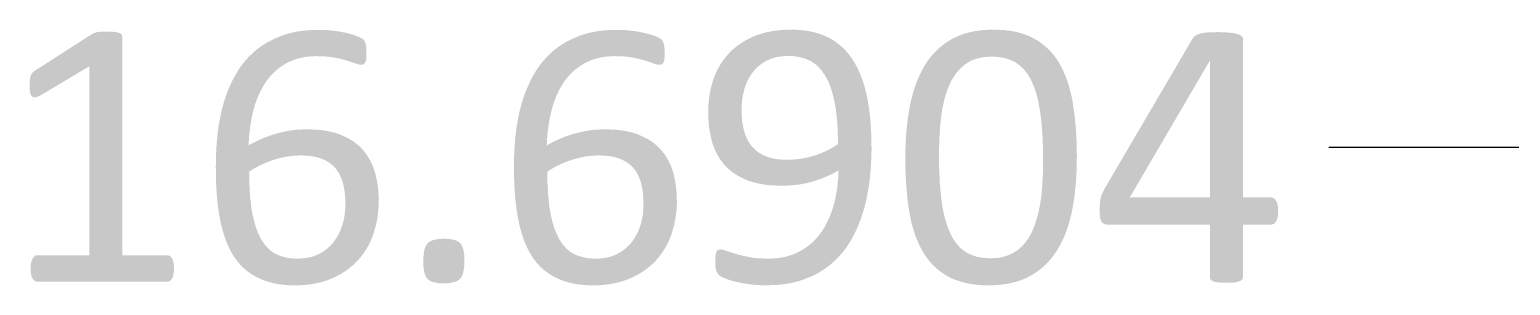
# Model space of a CAD drawing. Header units: inches. Extents: x 79.49066 to 79.49309, y 16.68944 to 16.6915.
# Drawn here: x 79.490657 to 79.4908446, y 16.6903825 to 16.6904149 of the extents above; entities that cross this region are included whole.
import ezdxf

# ---------------------------------------------------------------- set-up
doc = ezdxf.new("R2010")
doc.units = ezdxf.units.IN
doc.header["$MEASUREMENT"] = 0
doc.layers.add('GSLAYER', color=7, linetype='CONTINUOUS')

msp = doc.modelspace()

# ---------------------------------------------------------------- hatches: boundary and pattern name
at = {"layer": 'GSLAYER', "true_color": 0x000000}
for points in [[(79.49066871, 16.69041025), (79.49066871, 16.69041397), (79.49066869, 16.69041411), (79.49066864, 16.69041425), (79.49066854, 16.69041436), (79.49066853, 16.69041437), (79.49066834, 16.69041447), (79.4906683, 16.69041448), (79.49066808, 16.69041454), (79.49066788, 16.69041458), (79.49066774, 16.6904146), (79.4906673, 16.69041464), (79.4906673, 16.69041464), (79.49066676, 16.69041465), (79.49066604, 16.69041464), (79.49066604, 16.69041464), (79.49066573, 16.6904146), (79.49066553, 16.69041458), (79.4906654, 16.69041454), (79.49066516, 16.69041448), (79.49066514, 16.69041447), (79.49066494, 16.69041437), (79.49066492, 16.69041436), (79.49066475, 16.69041425), (79.49066453, 16.69041411), (79.49066431, 16.69041397), (79.49065851, 16.69041025)], [(79.49069965, 16.69041154), (79.49069966, 16.6904121), (79.49069966, 16.69041216), (79.49069963, 16.69041267), (79.49069962, 16.69041275), (79.49069956, 16.69041308), (79.49069948, 16.69041328), (79.49069943, 16.69041342), (79.49069932, 16.69041357), (79.49069917, 16.69041371), (79.49069913, 16.69041374), (79.49069891, 16.69041387), (79.49069847, 16.69041407), (79.49069826, 16.69041414), (79.49069787, 16.69041428), (79.49069775, 16.69041431), (79.49069719, 16.69041446), (79.49069716, 16.69041447), (79.49069658, 16.69041458), (79.49069634, 16.69041463), (79.49069596, 16.69041469), (79.49069546, 16.69041476), (79.49069538, 16.69041477), (79.49069474, 16.69041482), (79.49069454, 16.69041484), (79.49069363, 16.69041487), (79.49069286, 16.69041484), (79.49069234, 16.69041482), (79.49069172, 16.69041477), (79.49069167, 16.69041476), (79.49069113, 16.69041469), (79.49069082, 16.69041463), (79.49069055, 16.69041458), (79.49069003, 16.69041447), (79.49068999, 16.69041446), (79.49068946, 16.69041431), (79.49068936, 16.69041428), (79.49068895, 16.69041414), (79.49068877, 16.69041407), (79.49068828, 16.69041387), (79.49068797, 16.69041374), (79.49068792, 16.69041371), (79.49068765, 16.69041357), (79.49068735, 16.69041342), (79.49068707, 16.69041328), (79.49068676, 16.69041308), (79.49068624, 16.69041275), (79.49068614, 16.69041267), (79.49068548, 16.69041216), (79.49068542, 16.6904121), (79.49068483, 16.69041154)], [(79.49073743, 16.69041154), (79.49073744, 16.6904121), (79.49073743, 16.69041216), (79.49073741, 16.69041267), (79.4907374, 16.69041275), (79.49073734, 16.69041308), (79.49073726, 16.69041328), (79.49073721, 16.69041342), (79.4907371, 16.69041357), (79.49073695, 16.69041371), (79.4907369, 16.69041374), (79.49073669, 16.69041387), (79.49073625, 16.69041407), (79.49073604, 16.69041414), (79.49073565, 16.69041428), (79.49073552, 16.69041431), (79.49073497, 16.69041446), (79.49073493, 16.69041447), (79.49073436, 16.69041458), (79.49073412, 16.69041463), (79.49073374, 16.69041469), (79.49073323, 16.69041476), (79.49073316, 16.69041477), (79.49073252, 16.69041482), (79.49073232, 16.69041484), (79.49073141, 16.69041487), (79.49073063, 16.69041484), (79.49073012, 16.69041482), (79.4907295, 16.69041477), (79.49072945, 16.69041476), (79.4907289, 16.69041469), (79.4907286, 16.69041463), (79.49072833, 16.69041458), (79.49072781, 16.69041447), (79.49072777, 16.69041446), (79.49072724, 16.69041431), (79.49072713, 16.69041428), (79.49072672, 16.69041414), (79.49072654, 16.69041407), (79.49072606, 16.69041387), (79.49072575, 16.69041374), (79.4907257, 16.69041371), (79.49072542, 16.69041357), (79.49072513, 16.69041342), (79.49072485, 16.69041328), (79.49072454, 16.69041308), (79.49072402, 16.69041275), (79.49072391, 16.69041267), (79.49072326, 16.69041216), (79.4907232, 16.6904121), (79.4907226, 16.69041154)], [(79.49076093, 16.69041156), (79.49076078, 16.69041176), (79.49076065, 16.69041193), (79.49076049, 16.69041211), (79.49076018, 16.69041244), (79.49076015, 16.69041247), (79.49075985, 16.69041275), (79.49075962, 16.69041296), (79.4907595, 16.69041305), (79.49075914, 16.69041332), (79.49075903, 16.6904134), (79.49075874, 16.69041358), (79.4907584, 16.69041379), (79.49075833, 16.69041382), (79.49075787, 16.69041404), (79.49075772, 16.69041412), (79.49075739, 16.69041424), (79.49075698, 16.69041439), (79.49075691, 16.69041441), (79.49075638, 16.69041456), (79.49075619, 16.69041461), (79.49075583, 16.69041468), (79.49075535, 16.69041477), (79.4907553, 16.69041477), (79.49075466, 16.69041484), (79.49075445, 16.69041486), (79.4907539, 16.69041488), (79.4907535, 16.69041489), (79.49075281, 16.69041488), (79.49075252, 16.69041486), (79.49075216, 16.69041484), (79.49075153, 16.69041477), (79.4907515, 16.69041477), (79.49075092, 16.69041468), (79.49075059, 16.69041461), (79.49075034, 16.69041456), (79.49074978, 16.69041441), (79.49074972, 16.69041439), (79.49074924, 16.69041424), (79.49074893, 16.69041412), (79.49074873, 16.69041404), (79.49074825, 16.69041382), (79.49074818, 16.69041379), (79.49074778, 16.69041358), (79.49074747, 16.6904134), (79.49074734, 16.69041332), (79.49074692, 16.69041305), (79.4907468, 16.69041296), (79.49074652, 16.69041275), (79.49074618, 16.69041247), (79.49074614, 16.69041244), (79.49074579, 16.69041211), (79.49074562, 16.69041193), (79.49074545, 16.69041176), (79.49074529, 16.69041156)], [(79.49078688, 16.69041147), (79.49078672, 16.69041169), (79.49078657, 16.69041186), (79.49078635, 16.69041213), (79.49078618, 16.69041229), (79.49078595, 16.69041253), (79.49078576, 16.69041269), (79.49078553, 16.6904129), (79.49078532, 16.69041306), (79.49078508, 16.69041324), (79.49078484, 16.6904134), (79.49078461, 16.69041356), (79.49078433, 16.69041371), (79.49078412, 16.69041384), (79.49078379, 16.69041399), (79.4907836, 16.69041408), (79.49078322, 16.69041423), (79.49078304, 16.6904143), (79.49078261, 16.69041443), (79.49078246, 16.69041448), (79.49078197, 16.6904146), (79.49078185, 16.69041463), (79.4907813, 16.69041473), (79.49078121, 16.69041474), (79.4907806, 16.69041482), (79.49078054, 16.69041483), (79.49077986, 16.69041487), (79.49077983, 16.69041488), (79.4907791, 16.69041489), (79.49077842, 16.69041488), (79.49077834, 16.69041487), (79.49077771, 16.69041483), (79.49077761, 16.69041482), (79.49077704, 16.69041474), (79.49077691, 16.69041473), (79.49077639, 16.69041463), (79.49077623, 16.6904146), (79.49077578, 16.69041448), (79.49077559, 16.69041443), (79.49077519, 16.6904143), (79.49077498, 16.69041423), (79.49077463, 16.69041408), (79.4907744, 16.69041399), (79.4907741, 16.69041384), (79.49077385, 16.69041371), (79.49077359, 16.69041356), (79.49077333, 16.6904134), (79.4907731, 16.69041324), (79.49077284, 16.69041306), (79.49077263, 16.6904129), (79.49077237, 16.69041269), (79.49077218, 16.69041253), (79.49077192, 16.69041229), (79.49077176, 16.69041213), (79.4907715, 16.69041186), (79.49077136, 16.69041169), (79.49077117, 16.69041147)], [(79.49081071, 16.69041091), (79.49081071, 16.69041373), (79.4908107, 16.69041382), (79.4908107, 16.69041383), (79.49081066, 16.69041393), (79.49081059, 16.69041401), (79.49081051, 16.6904141), (79.49081041, 16.69041416), (79.49081027, 16.69041425), (79.49081012, 16.6904143), (79.49080994, 16.69041436), (79.4908097, 16.69041441), (79.49080951, 16.69041445), (79.49080918, 16.69041449), (79.49080896, 16.69041452), (79.49080861, 16.69041454), (79.4908083, 16.69041456), (79.49080754, 16.69041458), (79.490807, 16.69041456), (79.49080625, 16.69041454), (79.49080601, 16.69041452), (79.49080575, 16.69041449), (79.49080553, 16.69041445), (79.49080533, 16.69041441), (79.49080518, 16.69041436), (79.490805, 16.6904143), (79.49080489, 16.69041425), (79.49080473, 16.69041416), (79.49080465, 16.6904141), (79.49080452, 16.69041401), (79.49080446, 16.69041393), (79.49080437, 16.69041383), (79.49080437, 16.69041382), (79.49080431, 16.69041373), (79.49080266, 16.69041091)], [(79.49068472, 16.69040024), (79.49068474, 16.6904006), (79.49068478, 16.69040135), (79.49068481, 16.69040163), (79.4906849, 16.69040243), (79.49068493, 16.69040265), (79.49068507, 16.69040349), (79.4906851, 16.69040366), (79.49068529, 16.69040453), (79.49068532, 16.69040464), (79.49068557, 16.69040553), (79.4906856, 16.69040561), (79.49068592, 16.69040646), (79.49068597, 16.69040656), (79.49068634, 16.69040733), (79.49068642, 16.69040747), (79.49068682, 16.69040814), (79.49068698, 16.69040836), (79.49068709, 16.69040852), (79.49068737, 16.69040888), (79.49068768, 16.69040922), (79.49068768, 16.69040922), (79.490688, 16.69040954), (79.49068834, 16.69040984), (79.4906886, 16.69041004), (79.4906887, 16.69041012), (79.49068908, 16.69041038), (79.49068948, 16.69041062), (79.49068983, 16.6904108), (79.4906899, 16.69041083), (79.49069033, 16.69041102), (79.49069079, 16.69041118), (79.49069127, 16.69041131), (79.49069176, 16.69041141), (79.49069228, 16.69041148), (79.49069258, 16.69041151), (79.49069281, 16.69041153), (79.49069337, 16.69041154), (79.49068483, 16.69041154), (79.49068481, 16.69041153), (79.49068479, 16.69041151), (79.49068477, 16.69041148), (79.4906847, 16.69041141), (79.49068461, 16.69041131), (79.4906845, 16.69041118), (79.49068436, 16.69041102), (79.49068419, 16.69041083), (79.49068416, 16.6904108), (79.49068402, 16.69041062), (79.49068384, 16.69041038), (79.49068365, 16.69041012), (79.49068359, 16.69041004), (79.49068346, 16.69040984), (79.49068328, 16.69040954), (79.49068308, 16.69040922), (79.49068308, 16.69040922), (79.4906829, 16.69040888), (79.49068271, 16.69040852), (79.49068262, 16.69040836), (79.49068252, 16.69040814), (79.49068222, 16.69040747), (79.49068216, 16.69040733), (79.49068186, 16.69040656), (79.49068183, 16.69040646), (79.49068156, 16.69040561), (79.49068154, 16.69040553), (79.4906813, 16.69040464), (79.49068128, 16.69040453), (79.49068109, 16.69040366), (79.49068106, 16.69040349), (79.49068091, 16.69040265), (79.49068089, 16.69040243), (79.49068078, 16.69040163), (79.49068076, 16.69040135), (79.49068069, 16.6904006), (79.49068066, 16.69040024)], [(79.49069918, 16.69041047), (79.49069922, 16.69041049), (79.49069933, 16.69041054), (79.4906994, 16.69041062), (79.49069945, 16.69041067), (79.49069955, 16.69041084), (79.4906996, 16.69041099), (79.49069962, 16.69041106), (79.49069963, 16.69041119), (79.49069965, 16.69041135), (79.49069965, 16.69041137), (79.49069965, 16.69041144), (79.49069965, 16.6904115), (79.49069965, 16.69041154), (79.49069337, 16.69041154), (79.49069453, 16.6904115), (79.49069505, 16.69041144), (79.49069554, 16.69041137), (79.49069566, 16.69041135), (79.49069641, 16.69041119), (79.49069689, 16.69041106), (79.49069713, 16.69041099), (79.4906976, 16.69041084), (79.49069811, 16.69041067), (79.49069825, 16.69041062), (79.49069849, 16.69041054), (79.49069866, 16.69041049), (79.4906988, 16.69041047), (79.49069898, 16.69041045)], [(79.4907225, 16.69040024), (79.49072252, 16.6904006), (79.49072256, 16.69040135), (79.49072259, 16.69040163), (79.49072267, 16.69040243), (79.49072271, 16.69040265), (79.49072284, 16.69040349), (79.49072288, 16.69040366), (79.49072307, 16.69040453), (79.4907231, 16.69040464), (79.49072335, 16.69040553), (79.49072338, 16.69040561), (79.4907237, 16.69040646), (79.49072375, 16.69040656), (79.49072411, 16.69040733), (79.4907242, 16.69040747), (79.4907246, 16.69040814), (79.49072475, 16.69040836), (79.49072486, 16.69040852), (79.49072515, 16.69040888), (79.49072546, 16.69040922), (79.49072546, 16.69040922), (79.49072578, 16.69040954), (79.49072612, 16.69040984), (79.49072638, 16.69041004), (79.49072648, 16.69041012), (79.49072686, 16.69041038), (79.49072726, 16.69041062), (79.49072761, 16.6904108), (79.49072767, 16.69041083), (79.49072811, 16.69041102), (79.49072857, 16.69041118), (79.49072904, 16.69041131), (79.49072954, 16.69041141), (79.49073005, 16.69041148), (79.49073035, 16.69041151), (79.49073059, 16.69041153), (79.49073114, 16.69041154), (79.4907226, 16.69041154), (79.49072259, 16.69041153), (79.49072257, 16.69041151), (79.49072255, 16.69041148), (79.49072248, 16.69041141), (79.49072239, 16.69041131), (79.49072228, 16.69041118), (79.49072213, 16.69041102), (79.49072197, 16.69041083), (79.49072194, 16.6904108), (79.4907218, 16.69041062), (79.49072162, 16.69041038), (79.49072143, 16.69041012), (79.49072137, 16.69041004), (79.49072124, 16.69040984), (79.49072105, 16.69040954), (79.49072086, 16.69040922), (79.49072085, 16.69040922), (79.49072067, 16.69040888), (79.49072048, 16.69040852), (79.4907204, 16.69040836), (79.4907203, 16.69040814), (79.49072, 16.69040747), (79.49071994, 16.69040733), (79.49071964, 16.69040656), (79.49071961, 16.69040646), (79.49071934, 16.69040561), (79.49071931, 16.69040553), (79.49071908, 16.69040464), (79.49071905, 16.69040453), (79.49071886, 16.69040366), (79.49071884, 16.69040349), (79.49071869, 16.69040265), (79.49071866, 16.69040243), (79.49071856, 16.69040163), (79.49071853, 16.69040135), (79.49071846, 16.6904006), (79.49071844, 16.69040024)], [(79.49073695, 16.69041047), (79.49073699, 16.69041049), (79.49073711, 16.69041054), (79.49073718, 16.69041062), (79.49073723, 16.69041067), (79.49073733, 16.69041084), (79.49073737, 16.69041099), (79.49073739, 16.69041106), (79.49073741, 16.69041119), (79.49073742, 16.69041135), (79.49073742, 16.69041137), (79.49073743, 16.69041144), (79.49073743, 16.6904115), (79.49073743, 16.69041154), (79.49073114, 16.69041154), (79.49073231, 16.6904115), (79.49073283, 16.69041144), (79.49073332, 16.69041137), (79.49073344, 16.69041135), (79.49073418, 16.69041119), (79.49073466, 16.69041106), (79.49073491, 16.69041099), (79.49073538, 16.69041084), (79.49073588, 16.69041067), (79.49073603, 16.69041062), (79.49073626, 16.69041054), (79.49073644, 16.69041049), (79.49073658, 16.69041047), (79.49073676, 16.69041045)], [(79.49075294, 16.69039842), (79.49075217, 16.69039845), (79.49075206, 16.69039846), (79.49075146, 16.69039853), (79.49075082, 16.69039867), (79.49075024, 16.69039887), (79.49074972, 16.69039912), (79.49074964, 16.69039917), (79.49074925, 16.69039941), (79.49074883, 16.69039976), (79.49074867, 16.69039993), (79.49074847, 16.69040015), (79.49074815, 16.69040058), (79.49074805, 16.69040075), (79.49074788, 16.69040106), (79.49074766, 16.69040159), (79.49074765, 16.69040162), (79.49074748, 16.69040216), (79.4907474, 16.69040253), (79.49074735, 16.69040277), (79.49074725, 16.69040341), (79.49074725, 16.69040348), (79.4907472, 16.69040408), (79.49074719, 16.69040447), (79.49074718, 16.69040479), (79.4907472, 16.69040543), (79.49074721, 16.6904055), (79.49074726, 16.69040606), (79.49074734, 16.69040651), (79.49074737, 16.69040668), (79.49074752, 16.69040729), (79.49074758, 16.69040749), (79.49074771, 16.69040788), (79.49074795, 16.69040844), (79.49074795, 16.69040844), (79.49074821, 16.69040891), (79.49074824, 16.69040897), (79.4907485, 16.69040936), (79.49074858, 16.69040946), (79.49074885, 16.69040979), (79.49074896, 16.69040992), (79.49074927, 16.69041021), (79.49074939, 16.69041033), (79.49074979, 16.69041062), (79.49074988, 16.69041068), (79.49075041, 16.69041099), (79.49075046, 16.69041101), (79.490751, 16.69041124), (79.49075154, 16.69041139), (79.49075164, 16.69041142), (79.49075235, 16.69041153), (79.49075311, 16.69041156), (79.49074529, 16.69041156), (79.49074526, 16.69041153), (79.49074517, 16.69041142), (79.49074514, 16.69041139), (79.49074503, 16.69041124), (79.49074485, 16.69041101), (79.49074484, 16.69041099), (79.49074463, 16.69041068), (79.49074458, 16.69041062), (79.4907444, 16.69041033), (79.49074434, 16.69041021), (79.49074418, 16.69040992), (79.49074411, 16.69040979), (79.49074396, 16.69040946), (79.49074391, 16.69040936), (79.49074375, 16.69040897), (79.49074372, 16.69040891), (79.49074356, 16.69040844), (79.49074356, 16.69040844), (79.4907434, 16.69040788), (79.49074329, 16.69040749), (79.49074325, 16.69040729), (79.49074314, 16.69040668), (79.4907431, 16.69040651), (79.49074305, 16.69040606), (79.49074299, 16.6904055), (79.49074299, 16.69040543), (79.49074296, 16.69040479), (79.49074295, 16.69040447), (79.49074296, 16.69040408), (79.49074298, 16.69040348), (79.49074299, 16.69040341), (79.49074305, 16.69040277), (79.49074307, 16.69040253), (79.49074313, 16.69040216), (79.49074322, 16.69040162), (79.49074323, 16.69040159), (79.49074335, 16.69040106), (79.49074343, 16.69040075), (79.49074348, 16.69040058), (79.49074363, 16.69040015), (79.4907437, 16.69039993), (79.49074378, 16.69039976), (79.49074394, 16.69039941), (79.49074405, 16.69039917), (79.49074408, 16.69039912), (79.49074423, 16.69039887), (79.49074435, 16.69039867), (79.49074443, 16.69039853), (79.49074448, 16.69039846), (79.49074449, 16.69039845), (79.49074451, 16.69039842)], [(79.49076361, 16.69039842), (79.49076361, 16.69039846), (79.49076362, 16.69039856), (79.49076363, 16.69039873), (79.49076364, 16.69039893), (79.49076364, 16.69039897), (79.49076364, 16.69039926), (79.49076365, 16.6903996), (79.49076365, 16.69039995), (79.49076365, 16.69039999), (79.49076364, 16.69040041), (79.49076364, 16.69040102), (79.4907636, 16.69040191), (79.4907636, 16.69040206), (79.49076353, 16.69040308), (79.49076352, 16.69040328), (79.49076344, 16.69040407), (79.49076339, 16.69040452), (79.49076332, 16.69040503), (79.49076322, 16.69040565), (79.49076317, 16.69040596), (79.49076302, 16.69040666), (79.49076298, 16.69040685), (79.4907628, 16.69040757), (79.49076276, 16.6904077), (79.49076255, 16.69040838), (79.49076251, 16.69040852), (79.49076229, 16.69040909), (79.49076221, 16.69040929), (79.49076203, 16.6904097), (79.49076188, 16.69041002), (79.49076177, 16.69041022), (79.49076165, 16.69041044), (79.49076154, 16.69041064), (79.49076151, 16.6904107), (79.49076143, 16.69041082), (79.49076133, 16.69041098), (79.49076117, 16.69041124), (79.4907611, 16.69041134), (79.49076104, 16.69041142), (79.49076096, 16.69041153), (79.49076093, 16.69041156), (79.49075311, 16.69041156), (79.49075385, 16.69041153), (79.49075455, 16.69041142), (79.49075483, 16.69041134), (79.4907552, 16.69041124), (79.4907558, 16.69041098), (79.49075609, 16.69041082), (79.49075628, 16.6904107), (79.49075636, 16.69041064), (79.49075663, 16.69041044), (79.49075688, 16.69041022), (79.49075706, 16.69041002), (79.49075735, 16.6904097), (79.49075763, 16.69040929), (79.49075777, 16.69040909), (79.49075807, 16.69040852), (79.49075815, 16.69040838), (79.49075842, 16.6904077), (79.49075848, 16.69040757), (79.4907587, 16.69040685), (79.49075875, 16.69040666), (79.49075892, 16.69040596), (79.49075899, 16.69040565), (79.49075909, 16.69040503), (79.49075917, 16.69040452), (79.49075921, 16.69040407), (79.4907593, 16.69040328), (79.49075931, 16.69040308), (79.49075936, 16.69040206), (79.49075937, 16.69040191), (79.49075939, 16.69040102), (79.4907594, 16.69040041), (79.49075875, 16.69039999), (79.49075869, 16.69039995), (79.49075804, 16.6903996), (79.49075728, 16.69039926), (79.49075646, 16.69039897), (79.49075632, 16.69039893), (79.4907556, 16.69039873), (79.49075473, 16.69039856), (79.49075384, 16.69039846), (79.49075294, 16.69039842)], [(79.49077871, 16.69038596), (79.49077787, 16.690386), (79.49077747, 16.69038606), (79.49077709, 16.69038613), (79.49077685, 16.6903862), (79.49077673, 16.69038623), (79.49077638, 16.69038635), (79.49077605, 16.6903865), (79.49077574, 16.69038666), (79.49077568, 16.6903867), (79.49077544, 16.69038685), (79.49077515, 16.69038707), (79.49077497, 16.69038723), (79.49077488, 16.69038731), (79.49077462, 16.69038758), (79.49077445, 16.69038778), (79.49077437, 16.69038788), (79.49077414, 16.6903882), (79.49077403, 16.69038837), (79.49077392, 16.69038855), (79.49077372, 16.69038892), (79.49077369, 16.69038899), (79.49077341, 16.69038964), (79.49077335, 16.69038976), (79.49077317, 16.69039031), (79.49077304, 16.6903907), (79.49077296, 16.69039102), (79.49077278, 16.69039175), (79.49077277, 16.69039177), (79.49077257, 16.69039294), (79.49077252, 16.69039331), (79.49077241, 16.69039424), (79.49077235, 16.69039497), (79.49077229, 16.69039567), (79.49077225, 16.69039675), (79.49077222, 16.69039724), (79.49077221, 16.69039864), (79.4907722, 16.69039893), (79.49077222, 16.69040022), (79.49077223, 16.6904004), (79.49077227, 16.69040147), (79.49077231, 16.69040209), (79.49077235, 16.69040268), (79.49077245, 16.6904037), (79.49077247, 16.69040384), (79.49077263, 16.69040494), (79.4907727, 16.69040524), (79.49077285, 16.69040597), (79.49077285, 16.69040598), (79.49077306, 16.69040668), (79.49077314, 16.69040694), (79.4907733, 16.69040737), (79.49077348, 16.69040782), (79.49077357, 16.69040802), (79.49077367, 16.69040824), (79.49077388, 16.69040863), (79.4907739, 16.69040865), (79.49077411, 16.690409), (79.4907743, 16.69040926), (79.49077435, 16.69040934), (79.49077462, 16.69040966), (79.49077478, 16.69040983), (79.4907749, 16.69040996), (79.49077519, 16.69041024), (79.49077537, 16.69041039), (79.49077551, 16.6904105), (79.49077584, 16.69041072), (79.49077618, 16.69041091), (79.4907762, 16.69041092), (79.49077658, 16.69041109), (79.49077699, 16.69041122), (79.49077742, 16.69041133), (79.49077784, 16.6904114), (79.49077787, 16.69041141), (79.49077835, 16.69041145), (79.49077886, 16.69041147), (79.49077117, 16.69041147), (79.49077116, 16.69041145), (79.49077112, 16.69041141), (79.49077111, 16.6904114), (79.49077106, 16.69041133), (79.49077098, 16.69041122), (79.49077088, 16.69041109), (79.49077075, 16.69041092), (79.49077074, 16.69041091), (79.49077062, 16.69041072), (79.49077048, 16.6904105), (79.4907704, 16.69041039), (79.49077032, 16.69041024), (79.49077016, 16.69040996), (79.49077009, 16.69040983), (79.49077, 16.69040966), (79.49076984, 16.69040934), (79.49076979, 16.69040926), (79.49076968, 16.690409), (79.49076952, 16.69040865), (79.49076951, 16.69040863), (79.49076936, 16.69040824), (79.49076927, 16.69040802), (79.49076921, 16.69040782), (79.49076905, 16.69040737), (79.49076892, 16.69040694), (79.49076885, 16.69040668), (79.49076867, 16.69040598), (79.49076867, 16.69040597), (79.49076851, 16.69040524), (79.49076846, 16.69040494), (79.49076828, 16.69040384), (79.49076825, 16.6904037), (79.49076814, 16.69040268), (79.49076807, 16.69040209), (79.49076803, 16.69040147), (79.49076796, 16.6904004), (79.49076796, 16.69040022), (79.49076793, 16.69039893), (79.49076793, 16.69039864), (79.49076795, 16.69039724), (79.49076796, 16.69039675), (79.49076802, 16.69039567), (79.49076806, 16.69039497), (79.49076813, 16.69039424), (79.49076822, 16.69039331), (79.49076827, 16.69039294), (79.49076845, 16.69039177), (79.49076845, 16.69039175), (79.49076859, 16.69039102), (79.49076866, 16.6903907), (79.49076875, 16.69039031), (79.49076891, 16.69038976), (79.49076894, 16.69038964), (79.49076915, 16.69038899), (79.49076917, 16.69038892), (79.49076932, 16.69038855), (79.49076938, 16.69038837), (79.49076946, 16.6903882), (79.4907696, 16.69038788), (79.49076963, 16.69038778), (79.49076974, 16.69038758), (79.49076987, 16.69038731), (79.49076991, 16.69038723), (79.49077, 16.69038707), (79.49077012, 16.69038685), (79.49077021, 16.6903867), (79.49077023, 16.69038666), (79.49077034, 16.6903865), (79.49077043, 16.69038635), (79.49077051, 16.69038623), (79.49077053, 16.6903862), (79.49077058, 16.69038613), (79.49077064, 16.69038606), (79.49077068, 16.690386), (79.49077071, 16.69038596)], [(79.49078643, 16.69038596), (79.49078646, 16.69038599), (79.49078649, 16.69038602), (79.49078652, 16.69038607), (79.49078663, 16.6903862), (79.49078677, 16.6903864), (79.49078686, 16.69038652), (79.49078694, 16.69038664), (79.49078713, 16.69038693), (79.4907872, 16.69038704), (79.49078733, 16.69038726), (79.49078752, 16.69038759), (79.49078755, 16.69038765), (79.49078777, 16.69038807), (79.49078782, 16.69038817), (79.49078799, 16.69038854), (79.49078809, 16.69038877), (79.4907882, 16.69038905), (79.49078834, 16.6903894), (79.49078841, 16.6903896), (79.49078856, 16.69039005), (79.4907886, 16.69039019), (79.49078877, 16.69039074), (79.49078878, 16.6903908), (79.49078894, 16.69039144), (79.49078895, 16.69039145), (79.49078909, 16.69039213), (79.4907891, 16.69039218), (79.49078921, 16.69039284), (79.49078933, 16.69039357), (79.49078935, 16.69039371), (79.49078942, 16.69039434), (79.49078951, 16.69039513), (79.49078953, 16.69039532), (79.49078962, 16.69039678), (79.49078963, 16.69039701), (79.49078966, 16.69039849), (79.49078967, 16.69039879), (79.49078964, 16.69040067), (79.49078963, 16.69040073), (79.49078958, 16.69040176), (79.49078954, 16.69040245), (79.49078951, 16.69040272), (79.49078942, 16.69040363), (79.49078938, 16.69040412), (79.49078932, 16.69040448), (79.4907892, 16.69040528), (79.49078915, 16.69040567), (79.49078908, 16.69040602), (79.49078901, 16.69040641), (79.49078893, 16.69040672), (79.49078884, 16.69040711), (79.49078877, 16.69040736), (79.49078865, 16.69040779), (79.4907886, 16.69040795), (79.49078845, 16.69040844), (79.49078843, 16.69040849), (79.49078824, 16.69040898), (79.49078821, 16.69040905), (79.49078805, 16.69040943), (79.49078796, 16.69040964), (79.49078786, 16.69040983), (79.49078769, 16.69041019), (79.49078768, 16.6904102), (79.49078751, 16.6904105), (79.49078739, 16.69041073), (79.49078736, 16.69041077), (79.49078722, 16.69041099), (79.4907871, 16.69041116), (79.49078706, 16.69041122), (79.49078701, 16.6904113), (79.49078694, 16.69041139), (79.4907869, 16.69041145), (79.49078688, 16.69041147), (79.49077886, 16.69041147), (79.49077943, 16.69041145), (79.49077997, 16.69041139), (79.49078048, 16.6904113), (79.49078074, 16.69041122), (79.49078096, 16.69041116), (79.49078141, 16.69041099), (79.49078184, 16.69041077), (79.49078191, 16.69041073), (79.49078225, 16.6904105), (79.49078262, 16.6904102), (79.49078262, 16.69041019), (79.49078298, 16.69040983), (79.49078313, 16.69040964), (79.4907833, 16.69040943), (79.49078356, 16.69040905), (79.4907836, 16.69040898), (79.49078388, 16.69040849), (79.4907839, 16.69040844), (79.49078412, 16.69040795), (79.49078418, 16.69040779), (79.49078435, 16.69040736), (79.49078443, 16.69040711), (79.49078455, 16.69040672), (79.49078463, 16.69040641), (79.49078473, 16.69040602), (79.4907848, 16.69040567), (79.49078488, 16.69040528), (79.49078501, 16.69040448), (79.49078506, 16.69040412), (79.49078513, 16.69040363), (79.49078522, 16.69040272), (79.49078524, 16.69040245), (79.4907853, 16.69040176), (79.49078535, 16.69040073), (79.49078535, 16.69040067), (79.49078539, 16.69039879), (79.49078539, 16.69039849), (79.49078537, 16.69039701), (79.49078537, 16.69039678), (79.49078529, 16.69039532), (79.49078528, 16.69039513), (79.49078522, 16.69039434), (79.49078515, 16.69039371), (79.49078513, 16.69039357), (79.49078502, 16.69039284), (79.49078489, 16.69039218), (79.49078488, 16.69039213), (79.49078473, 16.69039145), (79.49078472, 16.69039144), (79.49078454, 16.6903908), (79.49078452, 16.69039074), (79.49078434, 16.69039019), (79.49078428, 16.69039005), (79.49078411, 16.6903896), (79.49078401, 16.6903894), (79.49078385, 16.69038905), (79.49078369, 16.69038877), (79.49078356, 16.69038854), (79.4907833, 16.69038817), (79.49078323, 16.69038807), (79.49078288, 16.69038765), (79.49078282, 16.69038759), (79.49078249, 16.69038726), (79.49078221, 16.69038704), (79.49078207, 16.69038693), (79.4907816, 16.69038664), (79.49078136, 16.69038652), (79.49078111, 16.6903864), (79.49078057, 16.6903862), (79.49077999, 16.69038607), (79.49077967, 16.69038602), (79.49077937, 16.69038599), (79.49077871, 16.69038596)], [(79.49079637, 16.69039366), (79.49079648, 16.69039385), (79.49079665, 16.69039413), (79.490797, 16.69039473), (79.49080648, 16.69041091), (79.49080266, 16.69041091), (79.49079316, 16.69039473), (79.49079287, 16.69039413), (79.49079276, 16.69039385), (79.49079271, 16.69039366)], [(79.49081071, 16.69039366), (79.49081071, 16.69041091), (79.49080653, 16.69041091), (79.49080653, 16.69039366)], [(79.49065772, 16.69040634), (79.49065773, 16.69040634), (79.49065786, 16.69040638), (79.49065804, 16.69040644), (79.49065807, 16.69040645), (79.49065826, 16.69040654), (79.49065846, 16.69040663), (79.4906585, 16.69040666), (79.49065903, 16.69040697), (79.49065972, 16.69040739), (79.49066058, 16.6904079), (79.49066176, 16.6904086), (79.49066221, 16.69040887), (79.49066257, 16.69040909), (79.49066288, 16.69040927), (79.49066314, 16.69040943), (79.49066339, 16.69040957), (79.49066363, 16.69040972), (79.49066453, 16.69041025), (79.49065851, 16.69041025), (79.49065768, 16.69040972), (79.49065748, 16.69040957), (79.49065733, 16.69040943), (79.49065721, 16.69040927), (79.49065712, 16.69040909), (79.49065706, 16.69040887), (79.49065701, 16.6904086), (79.49065697, 16.6904079), (79.49065699, 16.69040739), (79.49065703, 16.69040697), (79.49065712, 16.69040666), (79.49065714, 16.69040663), (79.49065719, 16.69040654), (79.49065727, 16.69040645), (79.49065728, 16.69040644), (79.49065736, 16.69040638), (79.49065746, 16.69040634), (79.49065749, 16.69040634), (79.49065758, 16.69040633)], [(79.49066871, 16.69038635), (79.49066871, 16.69041025), (79.49066453, 16.69041025), (79.49066453, 16.69038635)], [(79.49069864, 16.69040024), (79.49069863, 16.69040025), (79.4906983, 16.69040052), (79.49069818, 16.69040061), (79.49069796, 16.69040077), (79.49069764, 16.69040097), (79.4906976, 16.690401), (79.49069721, 16.69040121), (79.49069698, 16.69040132), (79.49069638, 16.69040159), (79.49069628, 16.69040163), (79.49069593, 16.69040175), (79.49069546, 16.69040189), (79.49069545, 16.69040189), (79.49069495, 16.69040201), (79.49069448, 16.6904021), (79.49069443, 16.69040211), (79.49069392, 16.69040218), (79.49069388, 16.69040219), (79.49069333, 16.69040224), (79.4906933, 16.69040224), (79.49069208, 16.69040228), (79.49069098, 16.69040224), (79.49069093, 16.69040224), (79.49069043, 16.69040219), (79.49069038, 16.69040218), (79.4906899, 16.69040211), (79.49068984, 16.6904021), (79.49068942, 16.69040201), (79.49068884, 16.69040189), (79.49068883, 16.69040189), (79.49068832, 16.69040175), (79.49068786, 16.69040163), (79.49068776, 16.69040159), (79.49068697, 16.69040132), (79.49068671, 16.69040121), (79.4906862, 16.690401), (79.49068614, 16.69040097), (79.49068571, 16.69040077), (79.49068539, 16.69040061), (79.49068522, 16.69040052), (79.49068473, 16.69040025), (79.49068472, 16.69040024)], [(79.49073641, 16.69040024), (79.4907364, 16.69040025), (79.49073608, 16.69040052), (79.49073596, 16.69040061), (79.49073574, 16.69040077), (79.49073541, 16.69040097), (79.49073537, 16.690401), (79.49073499, 16.69040121), (79.49073476, 16.69040132), (79.49073416, 16.69040159), (79.49073406, 16.69040163), (79.49073371, 16.69040175), (79.49073324, 16.69040189), (79.49073323, 16.69040189), (79.49073273, 16.69040201), (79.49073226, 16.6904021), (79.49073221, 16.69040211), (79.49073169, 16.69040218), (79.49073166, 16.69040219), (79.49073111, 16.69040224), (79.49073108, 16.69040224), (79.49072986, 16.69040228), (79.49072876, 16.69040224), (79.4907287, 16.69040224), (79.4907282, 16.69040219), (79.49072815, 16.69040218), (79.49072768, 16.69040211), (79.49072762, 16.6904021), (79.49072719, 16.69040201), (79.49072662, 16.69040189), (79.4907266, 16.69040189), (79.4907261, 16.69040175), (79.49072564, 16.69040163), (79.49072554, 16.69040159), (79.49072474, 16.69040132), (79.49072449, 16.69040121), (79.49072398, 16.690401), (79.49072392, 16.69040097), (79.49072349, 16.69040077), (79.49072317, 16.69040061), (79.490723, 16.69040052), (79.49072251, 16.69040025), (79.4907225, 16.69040024)], [(79.49069974, 16.69039898), (79.49069971, 16.69039903), (79.49069929, 16.69039957), (79.49069921, 16.69039967), (79.49069893, 16.69039997), (79.49069864, 16.69040024), (79.49068066, 16.69040024), (79.49068064, 16.69039997), (79.49068063, 16.69039967), (79.49068062, 16.69039957), (79.4906806, 16.69039903), (79.49068059, 16.69039898)], [(79.49073752, 16.69039898), (79.49073749, 16.69039903), (79.49073706, 16.69039957), (79.49073699, 16.69039967), (79.49073671, 16.69039997), (79.49073641, 16.69040024), (79.49071844, 16.69040024), (79.49071842, 16.69039997), (79.4907184, 16.69039967), (79.4907184, 16.69039957), (79.49071837, 16.69039903), (79.49071837, 16.69039898)], [(79.49069094, 16.69038591), (79.4906902, 16.69038594), (79.49068992, 16.69038598), (79.4906895, 16.69038605), (79.49068886, 16.69038622), (79.49068827, 16.69038646), (79.49068799, 16.6903866), (79.49068797, 16.69038661), (79.49068772, 16.69038677), (79.49068746, 16.69038697), (79.49068722, 16.69038718), (79.49068712, 16.69038729), (79.49068676, 16.69038769), (79.49068654, 16.69038802), (79.49068636, 16.69038828), (79.49068609, 16.69038879), (79.490686, 16.69038897), (79.49068575, 16.6903896), (79.49068568, 16.69038976), (79.49068548, 16.69039046), (79.49068542, 16.69039066), (79.49068526, 16.69039136), (79.49068519, 16.69039167), (79.49068509, 16.69039229), (79.49068502, 16.69039279), (79.49068497, 16.69039327), (79.49068489, 16.69039404), (79.49068488, 16.69039428), (79.49068482, 16.69039534), (79.49068482, 16.69039541), (79.4906848, 16.69039642), (79.49068479, 16.69039691), (79.49068546, 16.69039734), (79.49068585, 16.69039755), (79.49068619, 16.69039773), (79.49068697, 16.69039808), (79.49068779, 16.69039838), (79.49068838, 16.69039856), (79.49068864, 16.69039863), (79.49068953, 16.69039882), (79.49069043, 16.69039894), (79.49069133, 16.69039898), (79.49068059, 16.69039898), (79.49068059, 16.69039894), (79.49068059, 16.69039882), (79.49068058, 16.69039863), (79.49068058, 16.69039856), (79.49068058, 16.69039838), (79.49068057, 16.69039808), (79.49068057, 16.69039773), (79.49068056, 16.69039755), (79.49068057, 16.69039734), (79.49068057, 16.69039691), (79.49068058, 16.69039642), (79.49068061, 16.69039541), (79.49068061, 16.69039534), (79.49068067, 16.69039428), (79.49068069, 16.69039404), (79.49068076, 16.69039327), (79.49068081, 16.69039279), (79.49068087, 16.69039229), (79.49068097, 16.69039167), (79.49068102, 16.69039136), (79.49068115, 16.69039066), (79.49068119, 16.69039046), (79.49068136, 16.69038976), (79.4906814, 16.6903896), (79.49068159, 16.69038897), (79.49068164, 16.69038879), (79.49068183, 16.69038828), (79.49068192, 16.69038802), (79.49068207, 16.69038769), (79.49068224, 16.69038729), (79.4906823, 16.69038718), (79.49068241, 16.69038697), (79.49068251, 16.69038677), (79.49068259, 16.69038661), (79.4906826, 16.6903866), (79.49068269, 16.69038646), (79.49068284, 16.69038622), (79.49068295, 16.69038605), (79.49068299, 16.69038598), (79.49068302, 16.69038594), (79.49068304, 16.69038591)], [(79.49069875, 16.69038591), (79.49069878, 16.69038595), (79.49069888, 16.69038606), (79.49069896, 16.69038615), (79.49069902, 16.69038624), (79.49069922, 16.69038649), (79.49069925, 16.69038654), (79.49069944, 16.69038681), (79.49069953, 16.69038694), (79.49069967, 16.69038718), (79.49069978, 16.69038736), (79.49069991, 16.69038759), (79.49070001, 16.69038779), (79.49070014, 16.69038806), (79.49070022, 16.69038824), (79.49070036, 16.69038857), (79.49070041, 16.6903887), (79.49070056, 16.6903891), (79.49070058, 16.69038918), (79.49070072, 16.69038967), (79.49070086, 16.69039015), (79.49070088, 16.69039027), (79.49070101, 16.69039089), (79.49070106, 16.69039114), (79.4907011, 16.69039151), (79.49070117, 16.69039214), (79.49070117, 16.69039215), (79.4907012, 16.69039278), (79.49070121, 16.69039317), (79.4907012, 16.69039347), (79.49070119, 16.69039413), (79.49070118, 16.69039413), (79.49070113, 16.69039475), (79.4907011, 16.69039505), (79.49070105, 16.69039535), (79.49070096, 16.6903959), (79.49070095, 16.69039593), (79.49070084, 16.69039641), (79.49070075, 16.69039678), (79.49070072, 16.69039688), (79.49070058, 16.6903973), (79.49070048, 16.69039759), (79.49070044, 16.69039768), (79.49070028, 16.69039801), (79.49070015, 16.6903983), (79.49070014, 16.69039834), (79.49070001, 16.69039854), (79.49069989, 16.69039873), (79.49069981, 16.69039887), (79.49069976, 16.69039895), (79.49069974, 16.69039898), (79.49069133, 16.69039898), (79.4906921, 16.69039895), (79.4906928, 16.69039887), (79.49069344, 16.69039873), (79.49069402, 16.69039854), (79.49069447, 16.69039834), (79.49069454, 16.6903983), (79.49069501, 16.69039801), (79.49069542, 16.69039768), (79.49069551, 16.69039759), (79.49069577, 16.6903973), (79.49069608, 16.69039688), (79.49069613, 16.69039678), (79.49069633, 16.69039641), (79.49069653, 16.69039593), (79.49069654, 16.6903959), (79.49069671, 16.69039535), (79.49069677, 16.69039505), (79.49069683, 16.69039475), (79.49069692, 16.69039413), (79.49069692, 16.69039413), (79.49069697, 16.69039347), (79.49069698, 16.69039317), (79.49069699, 16.69039278), (79.49069696, 16.69039215), (79.49069696, 16.69039214), (79.4906969, 16.69039151), (79.49069683, 16.69039114), (79.49069679, 16.69039089), (79.49069663, 16.69039027), (79.49069659, 16.69039015), (79.49069643, 16.69038967), (79.49069621, 16.69038918), (79.49069618, 16.6903891), (79.49069596, 16.6903887), (79.49069588, 16.69038857), (79.49069565, 16.69038824), (79.49069553, 16.69038806), (79.4906953, 16.69038779), (79.49069513, 16.69038759), (79.49069488, 16.69038736), (79.49069468, 16.69038718), (79.49069436, 16.69038694), (79.49069418, 16.69038681), (79.49069372, 16.69038654), (79.49069363, 16.69038649), (79.49069304, 16.69038624), (79.49069273, 16.69038615), (79.49069239, 16.69038606), (79.49069169, 16.69038595), (79.49069094, 16.69038591)], [(79.49072872, 16.69038591), (79.49072797, 16.69038594), (79.4907277, 16.69038598), (79.49072728, 16.69038605), (79.49072664, 16.69038622), (79.49072604, 16.69038646), (79.49072576, 16.6903866), (79.49072575, 16.69038661), (79.4907255, 16.69038677), (79.49072524, 16.69038697), (79.490725, 16.69038718), (79.4907249, 16.69038729), (79.49072454, 16.69038769), (79.49072431, 16.69038802), (79.49072414, 16.69038828), (79.49072387, 16.69038879), (79.49072378, 16.69038897), (79.49072353, 16.6903896), (79.49072346, 16.69038976), (79.49072325, 16.69039046), (79.49072319, 16.69039066), (79.49072304, 16.69039136), (79.49072297, 16.69039167), (79.49072287, 16.69039229), (79.49072279, 16.69039279), (79.49072275, 16.69039327), (79.49072267, 16.69039404), (79.49072266, 16.69039428), (79.4907226, 16.69039534), (79.49072259, 16.69039541), (79.49072258, 16.69039642), (79.49072257, 16.69039691), (79.49072323, 16.69039734), (79.49072363, 16.69039755), (79.49072397, 16.69039773), (79.49072475, 16.69039808), (79.49072557, 16.69039838), (79.49072616, 16.69039856), (79.49072642, 16.69039863), (79.49072731, 16.69039882), (79.4907282, 16.69039894), (79.4907291, 16.69039898), (79.49071837, 16.69039898), (79.49071837, 16.69039894), (79.49071837, 16.69039882), (79.49071836, 16.69039863), (79.49071836, 16.69039856), (79.49071835, 16.69039838), (79.49071835, 16.69039808), (79.49071834, 16.69039773), (79.49071834, 16.69039755), (79.49071834, 16.69039734), (79.49071835, 16.69039691), (79.49071835, 16.69039642), (79.49071839, 16.69039541), (79.49071839, 16.69039534), (79.49071845, 16.69039428), (79.49071847, 16.69039404), (79.49071854, 16.69039327), (79.49071859, 16.69039279), (79.49071865, 16.69039229), (79.49071875, 16.69039167), (79.49071879, 16.69039136), (79.49071893, 16.69039066), (79.49071897, 16.69039046), (79.49071914, 16.69038976), (79.49071918, 16.6903896), (79.49071937, 16.69038897), (79.49071942, 16.69038879), (79.49071961, 16.69038828), (79.4907197, 16.69038802), (79.49071985, 16.69038769), (79.49072002, 16.69038729), (79.49072007, 16.69038718), (79.49072019, 16.69038697), (79.49072029, 16.69038677), (79.49072037, 16.69038661), (79.49072038, 16.6903866), (79.49072047, 16.69038646), (79.49072062, 16.69038622), (79.49072073, 16.69038605), (79.49072076, 16.69038598), (79.49072079, 16.69038594), (79.49072082, 16.69038591)], [(79.49073653, 16.69038591), (79.49073656, 16.69038595), (79.49073665, 16.69038606), (79.49073673, 16.69038615), (79.4907368, 16.69038624), (79.49073699, 16.69038649), (79.49073703, 16.69038654), (79.49073721, 16.69038681), (79.4907373, 16.69038694), (79.49073745, 16.69038718), (79.49073756, 16.69038736), (79.49073768, 16.69038759), (79.49073779, 16.69038779), (79.49073792, 16.69038806), (79.490738, 16.69038824), (79.49073814, 16.69038857), (79.49073819, 16.6903887), (79.49073833, 16.6903891), (79.49073836, 16.69038918), (79.4907385, 16.69038967), (79.49073864, 16.69039015), (79.49073866, 16.69039027), (79.49073878, 16.69039089), (79.49073883, 16.69039114), (79.49073888, 16.69039151), (79.49073895, 16.69039214), (79.49073895, 16.69039215), (79.49073898, 16.69039278), (79.49073899, 16.69039317), (79.49073898, 16.69039347), (79.49073896, 16.69039413), (79.49073896, 16.69039413), (79.4907389, 16.69039475), (79.49073888, 16.69039505), (79.49073883, 16.69039535), (79.49073874, 16.6903959), (79.49073873, 16.69039593), (79.49073862, 16.69039641), (79.49073853, 16.69039678), (79.4907385, 16.69039688), (79.49073836, 16.6903973), (79.49073826, 16.69039759), (79.49073822, 16.69039768), (79.49073806, 16.69039801), (79.49073793, 16.6903983), (79.49073791, 16.69039834), (79.49073779, 16.69039854), (79.49073767, 16.69039873), (79.49073759, 16.69039887), (79.49073754, 16.69039895), (79.49073752, 16.69039898), (79.4907291, 16.69039898), (79.49072987, 16.69039895), (79.49073058, 16.69039887), (79.49073122, 16.69039873), (79.4907318, 16.69039854), (79.49073224, 16.69039834), (79.49073232, 16.6903983), (79.49073278, 16.69039801), (79.49073319, 16.69039768), (79.49073328, 16.69039759), (79.49073355, 16.6903973), (79.49073385, 16.69039688), (79.49073391, 16.69039678), (79.49073411, 16.69039641), (79.49073431, 16.69039593), (79.49073432, 16.6903959), (79.49073448, 16.69039535), (79.49073455, 16.69039505), (79.49073461, 16.69039475), (79.49073469, 16.69039413), (79.49073469, 16.69039413), (79.49073475, 16.69039347), (79.49073475, 16.69039317), (79.49073476, 16.69039278), (79.49073474, 16.69039215), (79.49073474, 16.69039214), (79.49073468, 16.69039151), (79.49073461, 16.69039114), (79.49073457, 16.69039089), (79.49073441, 16.69039027), (79.49073437, 16.69039015), (79.49073421, 16.69038967), (79.49073399, 16.69038918), (79.49073396, 16.6903891), (79.49073373, 16.6903887), (79.49073366, 16.69038857), (79.49073343, 16.69038824), (79.49073331, 16.69038806), (79.49073308, 16.69038779), (79.49073291, 16.69038759), (79.49073266, 16.69038736), (79.49073246, 16.69038718), (79.49073214, 16.69038694), (79.49073196, 16.69038681), (79.49073149, 16.69038654), (79.49073141, 16.69038649), (79.49073082, 16.69038624), (79.49073051, 16.69038615), (79.49073017, 16.69038606), (79.49072947, 16.69038595), (79.49072872, 16.69038591)], [(79.49076353, 16.69039706), (79.49076354, 16.69039723), (79.49076356, 16.69039751), (79.49076358, 16.69039781), (79.49076359, 16.6903979), (79.49076361, 16.69039842), (79.49074451, 16.69039842), (79.49074491, 16.6903979), (79.49074498, 16.69039781), (79.49074526, 16.69039751), (79.49074556, 16.69039723), (79.49074577, 16.69039706)], [(79.49075339, 16.69039518), (79.49075347, 16.69039519), (79.49075402, 16.69039524), (79.49075445, 16.69039529), (79.49075464, 16.69039532), (79.49075519, 16.69039542), (79.49075545, 16.69039547), (79.49075573, 16.69039554), (79.49075626, 16.69039569), (79.49075639, 16.69039572), (79.49075677, 16.69039586), (79.49075725, 16.69039603), (79.49075781, 16.69039625), (79.49075806, 16.69039635), (79.49075831, 16.69039647), (79.4907588, 16.69039669), (79.49075882, 16.69039671), (79.49075928, 16.69039696), (79.49075947, 16.69039706), (79.49074577, 16.69039706), (79.49074589, 16.69039696), (79.49074624, 16.69039671), (79.49074625, 16.69039669), (79.49074661, 16.69039647), (79.49074682, 16.69039635), (79.490747, 16.69039625), (79.49074748, 16.69039603), (79.49074785, 16.69039586), (79.49074821, 16.69039572), (79.49074831, 16.69039569), (79.49074879, 16.69039554), (79.4907491, 16.69039547), (79.4907493, 16.69039542), (79.49074984, 16.69039532), (79.49075008, 16.69039529), (79.49075041, 16.69039524), (79.490751, 16.69039519), (79.49075123, 16.69039518), (79.49075226, 16.69039514)], [(79.49075927, 16.69038591), (79.49075928, 16.69038592), (79.49075932, 16.69038597), (79.49075939, 16.69038604), (79.49075948, 16.69038614), (79.4907596, 16.69038627), (79.49075974, 16.69038642), (79.4907599, 16.6903866), (79.49075991, 16.69038661), (79.49076007, 16.69038682), (79.49076026, 16.69038706), (79.49076045, 16.69038731), (79.49076049, 16.69038736), (79.49076064, 16.69038759), (79.49076083, 16.69038789), (79.49076101, 16.69038818), (79.49076103, 16.6903882), (79.49076121, 16.69038854), (79.4907614, 16.69038889), (79.49076148, 16.69038904), (79.49076159, 16.69038926), (79.4907619, 16.69038993), (79.49076195, 16.69039006), (79.49076226, 16.69039085), (79.49076229, 16.69039091), (79.49076258, 16.6903918), (79.49076259, 16.69039183), (79.49076285, 16.69039278), (79.49076286, 16.69039281), (79.49076308, 16.69039377), (79.49076309, 16.69039383), (79.49076326, 16.69039479), (79.49076328, 16.69039488), (79.49076341, 16.69039582), (79.49076342, 16.69039596), (79.49076351, 16.69039686), (79.49076353, 16.69039706), (79.49075947, 16.69039706), (79.49075946, 16.69039686), (79.49075942, 16.69039596), (79.4907594, 16.69039582), (79.4907593, 16.69039488), (79.49075929, 16.69039479), (79.49075913, 16.69039383), (79.49075911, 16.69039377), (79.49075889, 16.69039281), (79.49075888, 16.69039278), (79.49075859, 16.69039183), (79.49075858, 16.6903918), (79.49075822, 16.69039091), (79.49075819, 16.69039085), (79.49075779, 16.69039006), (79.49075771, 16.69038993), (79.49075729, 16.69038926), (79.49075712, 16.69038904), (79.49075701, 16.69038889), (79.49075671, 16.69038854), (79.4907564, 16.6903882), (79.49075637, 16.69038818), (79.49075606, 16.69038789), (79.49075571, 16.69038759), (79.4907554, 16.69038736), (79.49075533, 16.69038731), (79.49075494, 16.69038706), (79.49075453, 16.69038682), (79.4907541, 16.69038661), (79.49075408, 16.6903866), (79.49075364, 16.69038642), (79.49075317, 16.69038627), (79.49075267, 16.69038614), (79.49075216, 16.69038604), (79.49075162, 16.69038597), (79.49075106, 16.69038592), (79.49075048, 16.69038591)], [(79.49081426, 16.69039021), (79.49081439, 16.69039023), (79.49081446, 16.69039024), (79.49081455, 16.69039028), (79.49081464, 16.69039032), (79.49081471, 16.69039039), (79.4908148, 16.69039047), (79.49081485, 16.69039055), (79.49081494, 16.69039067), (79.49081498, 16.69039079), (79.49081504, 16.69039092), (79.49081509, 16.69039111), (79.49081512, 16.69039122), (79.49081516, 16.69039153), (79.49081516, 16.69039155), (79.49081518, 16.69039193), (79.49081517, 16.69039206), (79.49081516, 16.69039234), (79.49081511, 16.6903927), (79.49081506, 16.69039288), (79.49081503, 16.69039299), (79.49081492, 16.69039323), (79.49081492, 16.69039323), (79.49081479, 16.69039342), (79.49081463, 16.69039355), (79.49081463, 16.69039355), (79.49081445, 16.69039363), (79.49081426, 16.69039366), (79.49079271, 16.69039366), (79.4907927, 16.69039363), (79.49079268, 16.69039355), (79.49079268, 16.69039355), (79.49079266, 16.69039342), (79.49079262, 16.69039323), (79.49079262, 16.69039323), (79.4907926, 16.69039299), (79.49079258, 16.69039288), (79.49079258, 16.6903927), (79.49079257, 16.69039234), (79.49079256, 16.69039206), (79.49079256, 16.69039193), (79.49079257, 16.69039155), (79.49079258, 16.69039153), (79.49079261, 16.69039122), (79.49079262, 16.69039111), (79.49079267, 16.69039092), (79.4907927, 16.69039079), (79.49079277, 16.69039067), (79.49079284, 16.69039055), (79.49079292, 16.69039047), (79.490793, 16.69039039), (79.49079311, 16.69039032), (79.49079319, 16.69039028), (79.49079336, 16.69039024), (79.4907934, 16.69039023), (79.49079367, 16.69039021)], [(79.49080915, 16.69038286), (79.49080961, 16.6903829), (79.49080997, 16.69038296), (79.49081026, 16.69038304), (79.49081047, 16.69038315), (79.49081061, 16.69038327), (79.49081068, 16.69038342), (79.49081071, 16.6903836), (79.49081071, 16.69039021), (79.49080653, 16.69039021), (79.49080653, 16.6903836), (79.49080655, 16.69038342), (79.49080662, 16.69038327), (79.49080674, 16.69038315), (79.49080694, 16.69038304), (79.49080722, 16.69038296), (79.49080758, 16.6903829), (79.49080803, 16.69038286), (79.49080858, 16.69038285)], [(79.49071011, 16.69038281), (79.49071012, 16.69038281), (79.49071068, 16.69038292), (79.4907107, 16.69038292), (79.49071093, 16.69038299), (79.49071094, 16.690383), (79.49071114, 16.69038309), (79.49071116, 16.6903831), (79.49071133, 16.6903832), (79.49071135, 16.69038321), (79.49071149, 16.69038333), (79.4907115, 16.69038335), (79.49071162, 16.69038349), (79.49071164, 16.69038351), (79.49071174, 16.69038368), (79.49071175, 16.6903837), (79.49071184, 16.69038391), (79.49071185, 16.69038394), (79.49071192, 16.69038417), (79.49071193, 16.69038421), (79.49071203, 16.6903848), (79.49071204, 16.69038485), (79.49071207, 16.69038557), (79.49071207, 16.69038564), (79.49071204, 16.69038636), (79.49071204, 16.69038641), (79.49071194, 16.69038701), (79.49071193, 16.69038704), (79.49071186, 16.69038727), (79.49071186, 16.6903873), (79.49071177, 16.69038751), (79.49071176, 16.69038753), (79.49071166, 16.6903877), (79.49071165, 16.69038772), (79.49071152, 16.69038787), (79.49071151, 16.69038788), (79.49071137, 16.690388), (79.49071136, 16.69038801), (79.49071119, 16.69038811), (79.49071118, 16.69038812), (79.49071098, 16.69038821), (79.49071097, 16.69038822), (79.49071074, 16.69038829), (79.49071073, 16.6903883), (79.49071018, 16.6903884), (79.49071017, 16.6903884), (79.4907095, 16.69038844), (79.49070882, 16.6903884), (79.4907088, 16.6903884), (79.49070824, 16.6903883), (79.49070823, 16.69038829), (79.490708, 16.69038822), (79.49070798, 16.69038821), (79.49070778, 16.69038812), (79.49070777, 16.69038811), (79.49070759, 16.69038801), (79.49070758, 16.690388), (79.49070744, 16.69038788), (79.49070742, 16.69038787), (79.4907073, 16.69038772), (79.49070729, 16.6903877), (79.49070718, 16.69038753), (79.49070717, 16.69038751), (79.49070708, 16.6903873), (79.49070707, 16.69038727), (79.490707, 16.69038704), (79.49070699, 16.69038701), (79.49070689, 16.69038641), (79.49070689, 16.69038636), (79.49070685, 16.69038564), (79.49070685, 16.69038557), (79.49070688, 16.69038485), (79.49070689, 16.6903848), (79.49070698, 16.69038421), (79.49070699, 16.69038417), (79.49070706, 16.69038394), (79.49070707, 16.69038391), (79.49070716, 16.6903837), (79.49070716, 16.69038368), (79.49070727, 16.69038351), (79.49070728, 16.69038349), (79.4907074, 16.69038335), (79.49070741, 16.69038333), (79.49070755, 16.69038321), (79.49070756, 16.6903832), (79.49070773, 16.6903831), (79.49070774, 16.69038309), (79.49070794, 16.690383), (79.49070795, 16.69038299), (79.49070818, 16.69038292), (79.49070819, 16.69038292), (79.49070875, 16.69038281), (79.49070875, 16.69038281), (79.49070943, 16.69038278)], [(79.49067439, 16.69038299), (79.49067456, 16.69038302), (79.49067472, 16.69038308), (79.49067487, 16.69038319), (79.490675, 16.69038336), (79.49067511, 16.69038358), (79.49067519, 16.69038387), (79.49067525, 16.69038422), (79.49067527, 16.69038465), (79.49067525, 16.69038505), (79.49067521, 16.6903854), (79.49067513, 16.69038569), (79.49067504, 16.69038592), (79.49067491, 16.6903861), (79.49067476, 16.69038624), (79.49067458, 16.69038632), (79.49067439, 16.69038635), (79.49065797, 16.69038635), (79.49065778, 16.69038632), (79.49065762, 16.69038624), (79.49065747, 16.6903861), (79.49065735, 16.69038592), (79.49065725, 16.69038569), (79.49065717, 16.6903854), (79.49065711, 16.69038505), (79.4906571, 16.69038465), (79.49065711, 16.69038422), (79.49065717, 16.69038387), (79.49065726, 16.69038358), (79.49065738, 16.69038336), (79.49065751, 16.69038319), (79.49065765, 16.69038308), (79.49065781, 16.69038302), (79.49065797, 16.69038299)], [(79.49075048, 16.69038591), (79.4907493, 16.69038595), (79.49074876, 16.69038601), (79.49074825, 16.69038609), (79.49074732, 16.69038628), (79.49074726, 16.6903863), (79.49074651, 16.69038649), (79.49074625, 16.69038658), (79.49074562, 16.69038678), (79.49074528, 16.69038689), (79.49074518, 16.69038693), (79.4907449, 16.69038701), (79.49074485, 16.69038703), (79.49074464, 16.69038706), (79.49074453, 16.69038708), (79.49074435, 16.69038706), (79.49074425, 16.69038703), (79.4907442, 16.69038701), (79.49074408, 16.69038693), (79.49074406, 16.69038689), (79.490744, 16.69038678), (79.49074393, 16.69038658), (79.49074392, 16.69038649), (79.49074389, 16.6903863), (79.49074389, 16.69038628), (79.49074388, 16.69038609), (79.49074387, 16.69038601), (79.49074387, 16.69038595), (79.49074387, 16.69038591)], [(79.49069122, 16.69038255), (79.49069148, 16.69038256), (79.49069188, 16.69038259), (79.49069248, 16.69038265), (79.49069251, 16.69038266), (79.49069311, 16.69038275), (79.49069335, 16.69038281), (79.4906937, 16.69038288), (79.49069421, 16.69038302), (79.49069426, 16.69038303), (79.49069479, 16.69038321), (79.49069498, 16.69038329), (79.49069531, 16.69038342), (79.49069571, 16.69038361), (79.4906958, 16.69038365), (79.49069627, 16.6903839), (79.49069641, 16.69038398), (79.49069672, 16.69038417), (79.49069708, 16.6903844), (79.49069715, 16.69038445), (79.49069756, 16.69038476), (79.4906977, 16.69038488), (79.49069794, 16.69038508), (79.49069829, 16.69038541), (79.4906983, 16.69038542), (79.49069864, 16.69038578), (79.49069875, 16.69038591), (79.49068304, 16.69038591), (79.49068315, 16.69038578), (79.49068342, 16.69038542), (79.49068343, 16.69038541), (79.49068373, 16.69038508), (79.49068392, 16.69038488), (79.49068405, 16.69038476), (79.4906844, 16.69038445), (79.49068445, 16.6903844), (79.49068478, 16.69038417), (79.49068503, 16.69038398), (79.49068517, 16.6903839), (79.49068559, 16.69038365), (79.49068567, 16.69038361), (79.49068607, 16.69038342), (79.49068635, 16.69038329), (79.49068655, 16.69038321), (79.49068704, 16.69038303), (79.49068707, 16.69038302), (79.49068759, 16.69038288), (79.49068786, 16.69038281), (79.49068814, 16.69038275), (79.49068868, 16.69038266), (79.4906887, 16.69038265), (79.49068935, 16.69038259), (79.49068959, 16.69038256), (79.49069011, 16.69038255), (79.49069055, 16.69038253)], [(79.490729, 16.69038255), (79.49072926, 16.69038256), (79.49072965, 16.69038259), (79.49073025, 16.69038265), (79.49073028, 16.69038266), (79.49073089, 16.69038275), (79.49073113, 16.69038281), (79.49073147, 16.69038288), (79.49073199, 16.69038302), (79.49073203, 16.69038303), (79.49073257, 16.69038321), (79.49073276, 16.69038329), (79.49073309, 16.69038342), (79.49073349, 16.69038361), (79.49073358, 16.69038365), (79.49073405, 16.6903839), (79.49073419, 16.69038398), (79.4907345, 16.69038417), (79.49073486, 16.6903844), (79.49073493, 16.69038445), (79.49073533, 16.69038476), (79.49073548, 16.69038488), (79.49073572, 16.69038508), (79.49073606, 16.69038541), (79.49073608, 16.69038542), (79.49073642, 16.69038578), (79.49073653, 16.69038591), (79.49072082, 16.69038591), (79.49072092, 16.69038578), (79.4907212, 16.69038542), (79.49072121, 16.69038541), (79.49072151, 16.69038508), (79.49072169, 16.69038488), (79.49072183, 16.69038476), (79.49072217, 16.69038445), (79.49072223, 16.6903844), (79.49072255, 16.69038417), (79.49072281, 16.69038398), (79.49072295, 16.6903839), (79.49072337, 16.69038365), (79.49072344, 16.69038361), (79.49072384, 16.69038342), (79.49072412, 16.69038329), (79.49072433, 16.69038321), (79.49072482, 16.69038303), (79.49072485, 16.69038302), (79.49072537, 16.69038288), (79.49072563, 16.69038281), (79.49072592, 16.69038275), (79.49072646, 16.69038266), (79.49072647, 16.69038265), (79.49072712, 16.69038259), (79.49072737, 16.69038256), (79.49072789, 16.69038255), (79.49072833, 16.69038253)], [(79.4907512, 16.69038257), (79.49075153, 16.69038258), (79.49075216, 16.69038263), (79.49075242, 16.69038267), (79.49075277, 16.69038271), (79.49075336, 16.69038281), (79.49075337, 16.69038281), (79.49075392, 16.69038294), (79.49075414, 16.69038299), (79.49075447, 16.69038308), (79.49075482, 16.69038319), (79.49075499, 16.69038325), (79.49075539, 16.69038341), (79.49075594, 16.69038363), (79.49075598, 16.69038364), (79.49075639, 16.69038384), (79.49075662, 16.69038396), (79.4907569, 16.6903841), (79.4907569, 16.6903841), (79.49075745, 16.69038444), (79.49075775, 16.69038463), (79.49075808, 16.69038488), (79.49075854, 16.69038523), (79.49075877, 16.69038545), (79.49075925, 16.69038589), (79.49075927, 16.69038591), (79.49074387, 16.69038591), (79.49074387, 16.69038589), (79.49074385, 16.69038545), (79.49074386, 16.69038523), (79.49074388, 16.69038488), (79.49074392, 16.69038463), (79.49074396, 16.69038444), (79.4907441, 16.6903841), (79.4907441, 16.6903841), (79.4907442, 16.69038396), (79.49074431, 16.69038384), (79.4907446, 16.69038364), (79.49074463, 16.69038363), (79.49074509, 16.69038341), (79.49074553, 16.69038325), (79.49074569, 16.69038319), (79.4907461, 16.69038308), (79.49074641, 16.69038299), (79.49074669, 16.69038294), (79.49074725, 16.69038281), (79.49074727, 16.69038281), (79.4907479, 16.69038271), (79.49074819, 16.69038267), (79.49074851, 16.69038263), (79.49074907, 16.69038258), (79.49074919, 16.69038257), (79.49075022, 16.69038253)], [(79.49077916, 16.69038255), (79.49077924, 16.69038255), (79.49077987, 16.6903826), (79.49077997, 16.69038261), (79.49078055, 16.69038268), (79.49078068, 16.6903827), (79.4907812, 16.6903828), (79.49078135, 16.69038283), (79.49078181, 16.69038295), (79.490782, 16.69038299), (79.4907824, 16.69038313), (79.49078261, 16.6903832), (79.49078297, 16.69038334), (79.49078319, 16.69038343), (79.4907835, 16.69038359), (79.49078374, 16.69038371), (79.49078401, 16.69038387), (79.49078426, 16.69038402), (79.4907845, 16.69038418), (79.49078476, 16.69038436), (79.49078496, 16.69038452), (79.49078523, 16.69038473), (79.49078541, 16.6903849), (79.49078568, 16.69038513), (79.49078584, 16.6903853), (79.4907861, 16.69038556), (79.49078624, 16.69038573), (79.49078643, 16.69038596), (79.49077071, 16.69038596), (79.49077088, 16.69038573), (79.49077102, 16.69038556), (79.49077125, 16.6903853), (79.49077141, 16.69038513), (79.49077165, 16.6903849), (79.49077183, 16.69038473), (79.49077207, 16.69038452), (79.49077228, 16.69038436), (79.49077251, 16.69038418), (79.49077275, 16.69038402), (79.49077298, 16.69038387), (79.49077326, 16.69038371), (79.49077348, 16.69038359), (79.4907738, 16.69038343), (79.490774, 16.69038334), (79.49077437, 16.6903832), (79.49077455, 16.69038313), (79.49077498, 16.69038299), (79.49077513, 16.69038295), (79.49077562, 16.69038283), (79.49077574, 16.6903828), (79.49077628, 16.6903827), (79.49077638, 16.69038268), (79.49077698, 16.69038261), (79.49077705, 16.6903826), (79.49077772, 16.69038255), (79.49077774, 16.69038255), (79.49077847, 16.69038253)]]:
    msp.add_hatch(color=18, dxfattribs=at).paths.add_polyline_path(points)

# ---------------------------------------------------------------- linework, layer by layer
at = {"layer": 'GSLAYER', "color": 18, "true_color": 0x000000, "flags": 128}
msp.add_lwpolyline([(79.49082158, 16.6904), (79.490846, 16.6904)], dxfattribs=at)

doc.saveas('drawing.dxf')
